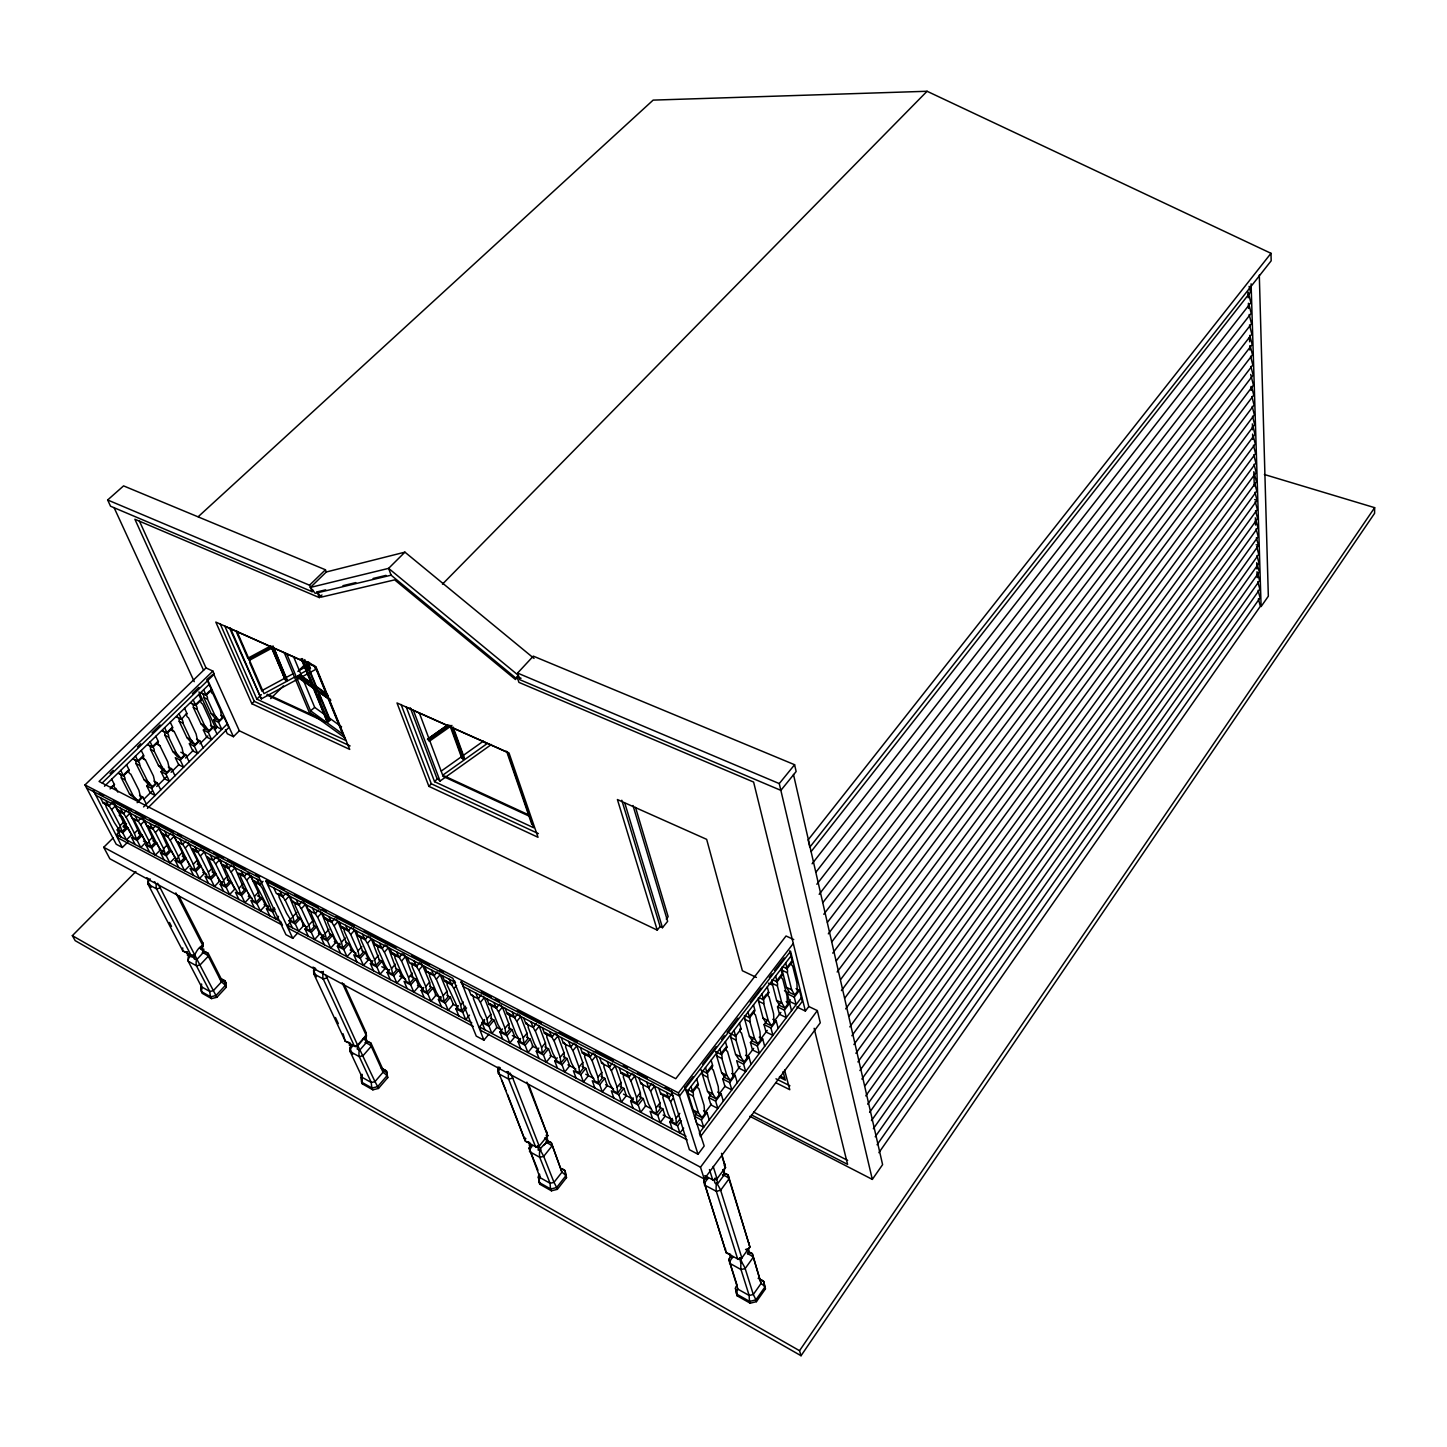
<?xml version="1.0" encoding="UTF-8"?>
<svg xmlns="http://www.w3.org/2000/svg" width="1447" height="1447" viewBox="0 0 1447 1447"><rect width="100%" height="100%" fill="white"/><g stroke="black" fill="none" stroke-linecap="round" stroke-linejoin="round"><path stroke-width="1.5" d="M148.1 881.422L148.064 884.28L182.738 950.733L191.076 955.364A7.362 3.382 -82.5 0 0 194.404 954.676M1264.389 474.507L1374.65 507.662L1374.578 513.341L801.041 1355.73L75.19 940.659L72.35 935.666L135.873 871.564M366.742 1040.755L366.109 1038.277L363.306 1038.44L367.068 1041.768L359.923 1049.907L357.536 1045.132L363.324 1038.512A7.579 3.889 20 0 0 366.435 1035.781M715.035 1178.31C712.376 1186.522 721.528 1184.37 715.144 1178.274M739.688 1258.239L740.665 1262.562M349.143 1042.437L350.59 1044.716M301.066 658.602L327.221 721.8L328.487 721.637L330.025 719.575L318.919 692.625M327.221 721.8L313.927 688.32M748.841 1250.751L748.66 1249.195L747.068 1248.815M357.445 1045.15L357.3 1049.184L359.055 1049.871M461.81 758.174L463.329 757.107L464.397 758.065L464.18 759.078L461.81 758.174L449.8 725.182M528.933 1142.28L530.271 1144.559M543.421 1145.337L547.888 1141.122L544.922 1138.482M717.748 1183.646L724.929 1173.915L722.903 1170.985M300.09 678.444L330.82 700.402L297.377 677.124L297.829 675.93L300.216 674.917L310.978 682.568M299.782 676.093L300.216 674.917M329.844 700.33L330.296 699.136M724.223 1172.613L724.332 1170.207L722.65 1169.737M272.072 648.147L271.367 647.153L285.059 679.475L286.922 680.542L273.7 647.279M285.059 679.475L273.302 649.703M216.887 997.29L196.955 959.379L204.045 951.764L200.301 948.581L203.882 949.16L202.453 952.759A7.199 3.708 22.1 0 1 208.296 956.25L221.409 981.988A14.633 7.434 21.8 0 1 225.316 985.479L226.22 987.27L216.887 997.29L211.569 998.593L202.019 993.203L201.061 987.107A14.669 7.434 21.7 0 1 201.549 984.014L201.567 986.854A15.085 9.767 -32.6 0 0 201.097 991.43L210.647 996.82L211.569 998.593M187.477 952.651L187.459 955.418L194.621 957.805M349.83 1042.799L349.36 1045.222L352.127 1046.018M529.819 1142.75L529.204 1145.228L531.899 1145.934M730.482 1254.169L729.939 1257.117L733.104 1257.009M801.041 1355.73L799.54 1350.702L1374.65 507.662M749.817 1116.288L872.324 1179.395L882.598 1164.636L793.481 774.489M878.89 1152.68L1260.355 606.275L1258.365 598.877M877.063 1144.758L1260.102 597.774L1258.076 590.322M750.197 1303.204L749.618 1301.414L736.559 1294.034A17.274 8.664 -39.9 0 1 737.898 1289.132L728.854 1259.469L737.156 1285.406A17.147 8.085 15 0 0 735.456 1288.391L737.138 1295.825L750.197 1303.204L756.419 1301.667L765.427 1288.879L763.709 1281.445L758.119 1278.334M875.218 1136.763L1259.831 589.2L1257.805 581.712M873.355 1128.714L1259.559 580.573L1257.533 573.048M871.474 1120.611L1259.288 571.891L1257.244 564.312M869.593 1112.417L1259.017 563.154L1256.973 555.539M867.675 1104.188L1258.745 554.364L1256.683 546.695M865.143 1085.648L1258.185 536.584L1256.123 528.824M724.296 1173.047L728.221 1175.163L749.835 1246.826L741.859 1257.968L737.663 1258.999L726.195 1252.632L703.785 1181.15L726.195 1252.632M865.758 1095.885L1258.456 545.501L1256.394 537.778M861.869 1079.046L1257.895 527.594L1255.309 517.845M859.916 1070.509L1257.606 518.551L1255.544 510.701M857.908 1061.935L1257.334 509.453L1255.236 501.548M855.9 1053.289L1257.045 500.282L1254.947 492.324M853.911 1044.535L1256.756 491.058L1254.658 483.045M851.867 1035.745L1256.466 481.761L1253.826 471.704L1254.278 485.993M849.805 1026.882L1256.177 472.409L1254.043 464.306M708.18 1178.437A8.845 4.721 -39.9 0 0 704.436 1184.966L716.319 1191.315L720.642 1190.266L728.981 1178.925L728.221 1175.163M849.082 1016.101L1255.869 462.986L1253.753 454.828M845.645 1008.903L1255.58 453.49L1253.446 445.278M844.903 997.96L1255.273 443.94L1253.138 435.674M721.528 1153.313L725.453 1167.44L717.061 1178.799L712.702 1179.866L704.798 1175.615M841.431 990.616L1254.983 434.317L1252.288 423.917M113.282 837.813L103.732 847.291L109.845 858.776L704.273 1179.016L820.286 1022.776L817.338 1010.603L808.783 1006.515L753.616 782.067L518.912 682.369L516.977 676.527L521.065 678.263M704.273 1179.016L700.493 1167.204L817.338 1010.603M840.635 979.565L1254.676 424.622L1252.505 416.266M837.144 972.004L1254.368 414.855L1252.198 406.444M836.312 960.808L1254.061 405.015L1251.872 396.55M672.349 1093.968L671.263 1090.622L689.387 1149.678L698.015 1154.272L704.183 1146.042L684.956 1087.258L693.131 1076.622M796.863 1006.967L805.382 1011.055L808.783 1006.515M832.749 953.121L1253.753 395.121L1251.565 386.602M801.312 997.725L699.353 1132.983L700.493 1136.6L802.235 1001.433L799.468 990.254L796.031 988.627M706.027 1111.332L711.472 1104.151M719.629 1093.353L725.074 1086.154M733.249 1075.374L740.05 1066.385M746.851 1057.395L753.652 1048.406M760.453 1039.416L767.254 1030.409M774.055 1021.419L780.855 1012.43M787.656 1003.44L790.388 999.841M701.94 1117.627L704.743 1113.955L704.056 1105.363L698.901 1088.65A7.416 3.256 -64.4 0 1 697.544 1084.273L691.883 1091.689A7.452 3.274 -64.2 0 1 693.24 1096.066L698.449 1112.761L701.94 1117.627L696.731 1114.914L693.222 1110.03L687.976 1093.335A7.452 3.292 -64.2 0 0 687.922 1090.333M716.138 1098.87L718.906 1095.216L718.255 1086.643L713.244 1069.858A7.362 3.22 -64.7 0 1 711.942 1065.462L706.317 1072.806A7.398 3.256 -64.5 0 1 707.655 1077.183L712.72 1093.95L716.138 1098.87L710.947 1096.193L707.493 1091.255L702.392 1074.506A7.398 3.256 -64.4 0 0 701.072 1070.129L707.203 1073.258L712.81 1065.914L711.128 1060.235M715.65 1051.589A7.344 3.22 -64.7 0 1 716.663 1055.894L721.619 1072.697L724.983 1077.671L730.174 1080.312L732.905 1076.695L732.309 1068.121L727.443 1051.282A7.307 3.183 -65 0 1 726.159 1046.868L727.045 1047.302L721.492 1054.556L715.361 1051.481M730.464 1033.791A7.289 3.201 -65 0 1 730.771 1037.463L735.582 1054.338L738.892 1059.349L744.065 1061.935L746.779 1058.372L746.218 1049.78L741.479 1032.905A7.253 3.165 -65.2 0 1 740.104 1029.613M744.427 1015.559A7.235 3.165 -65.2 0 1 744.717 1019.249L749.401 1036.161L752.639 1041.207L757.812 1043.775L760.489 1040.248L759.964 1031.657L755.37 1014.709A7.199 3.129 -65.5 0 1 754.068 1010.856M758.409 997.851A7.181 3.147 -65.5 0 1 758.535 1001.215L763.075 1018.182L766.241 1023.282L771.414 1025.796L774.055 1022.306L773.566 1013.714L769.099 996.73A7.163 3.111 -65.7 0 1 767.941 992.28L768.809 992.696L763.437 999.714L759.078 997.616M784.871 1008.016L787.475 1004.562L787.041 995.97L782.7 978.932A7.108 3.075 -66 0 1 781.561 974.464L776.243 981.41A7.145 3.093 -65.8 0 1 777.401 985.859L781.778 1002.898L784.871 1008.016L779.698 1005.538L776.605 1000.402L772.192 983.381A7.145 3.111 -65.7 0 0 771.92 979.691M794.71 994.993L797.315 991.557L796.899 982.965L792.649 965.891A7.072 3.057 -66.2 0 1 791.545 961.423L786.264 968.314A7.108 3.075 -65.9 0 1 787.385 972.782L791.69 989.838L794.71 994.993L789.556 992.533L786.517 987.379L782.194 970.322A7.108 3.093 -65.9 0 0 782.085 966.958M695.048 1118.115L696.767 1123.596L703.694 1127.231L701.415 1119.942L707.004 1112.562L703.531 1110.753M710.893 1094.656L708.686 1097.568L710.911 1104.875L717.839 1108.456L715.632 1101.149L721.149 1093.842L717.676 1092.069M725.49 1075.428L722.758 1079.028L724.929 1086.371L731.838 1089.898L729.686 1082.555L735.148 1075.338L731.676 1073.584M743.595 1064.16L736.668 1060.687L738.784 1068.049L745.675 1071.522L743.595 1064.16L748.985 1057.015L745.531 1055.297M753.109 1039.036L750.432 1042.545L752.494 1049.943L759.368 1053.362L757.342 1045.964L762.678 1038.91L759.241 1037.21M766.693 1021.112L764.052 1024.603L766.042 1032.018L772.915 1035.383L770.944 1027.967L776.243 1020.985L772.788 1019.303M780.15 1003.404L777.527 1006.841L779.463 1014.275L786.336 1017.603L784.419 1010.169L789.646 1003.241L786.209 1001.595M794.276 997.128L787.403 993.836L789.302 1001.288L796.139 1004.58L794.276 997.128L799.468 990.254M683.653 1128.135L679.909 1133.055L677.558 1125.802L669.798 1121.696L672.294 1118.422M696.712 1113.358L694.47 1116.306L701.415 1119.942M831.916 941.726L1253.428 385.155L1250.696 374.429M677.558 1125.802L681.32 1120.864M828.317 933.858L1253.12 375.099L1250.913 366.471M688.356 1089.88L692.751 1092.141L698.431 1084.725L696.694 1079.064M729.505 1033.049L735.619 1036.088L741.117 1028.907L739.507 1023.192M745.241 1015.667L749.6 1017.802L755.027 1010.693L753.489 1004.978M772.77 979.764L777.111 981.826L782.429 974.88L780.964 969.11M782.791 966.686L787.132 968.73L792.413 961.821L789.7 950.896M662.346 1094.547A7.325 2.677 39.5 0 1 662.78 1097.531L668.225 1114.172L672.367 1121.895L676.237 1123.957L676.02 1118.26L679.783 1113.34M827.413 922.336L1252.813 364.988L1250.588 356.306M676.237 1123.957L680 1119.019M686.547 1092.286L790.966 956.051M823.795 914.269L1252.487 354.804L1250.262 346.05M725.056 1048.315L720.606 1054.121A7.344 3.22 -64.7 0 1 721.908 1058.535L726.828 1075.338L730.174 1080.312M750.089 1015.595L754.158 1010.277M766.584 994.035L762.569 999.298A7.199 3.129 -65.5 0 1 763.745 1003.748L768.267 1020.714L771.414 1025.796M662.798 1108.836L665.186 1116.107L660.194 1122.619L657.788 1115.348L662.798 1108.836L658.964 1106.828M822.873 902.566L1252.161 344.531L1249.846 335.36M676.02 1118.26L670.612 1101.619L673.162 1098.309M698.015 1154.272L678.444 1092.883L793.3 943.48M702.645 1064.232L716.247 1046.525M721.691 1039.434L724.404 1035.889M727.136 1032.362L738.006 1018.182M750.251 1002.246L761.122 988.084M769.298 977.467L772.011 973.921M774.724 970.376L784.256 957.986M819.165 894.355L1251.836 334.203L1249.503 324.96M651.765 1083.55L648.582 1087.656L640.804 1083.604L641.455 1082.79A7.271 2.659 39.7 0 1 642.902 1087.131L648.473 1103.772L652.651 1111.495L656.486 1113.521L656.178 1107.841L659.959 1102.94L654.478 1086.281A7.307 2.695 39.5 0 1 653.248 1084.472M656.486 1113.521L660.248 1108.637L659.959 1102.94M658.873 1088.361L660.718 1093.986L668.568 1098.092L671.752 1093.95M816.85 884.244L1251.51 323.784L1249.177 314.487M660.718 1093.986L661.351 1093.154A7.325 2.677 39.5 0 1 662.057 1094.095M643.246 1098.562L645.688 1105.834L640.677 1112.273L638.217 1105.02L643.246 1098.562L639.447 1096.573M656.178 1107.841L650.662 1091.183L654.478 1086.281M366.38 1041.406L365.259 1042.726A7.542 3.835 19.9 0 1 371.246 1046.326L383.039 1072.263A15.302 7.687 19.6 0 1 386.928 1075.826L387.742 1077.617L378.463 1088.451L372.856 1089.826L362.329 1083.857L361.171 1077.364A15.338 7.687 19.6 0 1 361.985 1074.289L362.202 1077.382A15.718 9.55 -35.4 0 0 361.479 1082.085L372.024 1088.035L372.856 1089.826M551.434 1190.809L550.71 1189L539.008 1182.398A16.46 9.188 -37.8 0 1 540.002 1177.587L539.55 1174.204A16.152 7.904 17.3 0 0 538.338 1177.243L539.731 1184.189L551.434 1190.809L557.33 1189.344L556.625 1187.553A16.46 1.754 59.6 0 0 554.002 1182.344L543.71 1156.352C539.604 1148.122 537.796 1150.455 547.78 1141.538M633.099 1108.275L630.621 1101.004L633.135 1097.785M622.12 1072.987A7.235 2.623 39.9 0 1 623.259 1076.875L628.957 1093.498L633.135 1101.203L636.933 1103.211L636.571 1097.513L640.352 1092.666L634.745 1076.007A7.271 2.659 39.7 0 1 633.497 1074.199M815.873 872.288L1251.185 313.294L1248.833 303.942M636.933 1103.211L640.714 1098.363L640.352 1092.666M557.33 1189.344L566.5 1177.623L565.072 1170.677L561.183 1168.507M812.111 863.787L1250.859 302.712L1248.49 293.307M623.892 1088.397L626.388 1095.668L621.378 1102.053L618.864 1094.8L623.892 1088.397L620.13 1086.426M636.571 1097.513L630.91 1080.873L634.745 1076.007M811.116 851.632L1250.515 292.059L1249.105 286.379M1270.991 253.315L808.15 839.875L809.814 847.2L1271.171 260.804L1270.991 253.315L927.075 91.27L653.14 100.114L198.221 516.706M612.443 1063.093L609.241 1067.126L601.645 1063.165L602.278 1062.351A7.181 2.605 40.1 0 1 603.815 1066.71L609.621 1083.333L613.854 1091.02L617.616 1093.01L617.164 1087.294L620.962 1082.483L615.21 1065.842A7.217 2.641 39.9 0 1 614.233 1064.467M619.189 1067.705L621.125 1073.33L628.794 1077.328L631.995 1073.276M617.616 1093.01L621.378 1088.198L620.962 1082.483M621.125 1073.33L621.758 1072.516L629.445 1076.514A7.271 2.659 39.7 0 0 630.91 1080.873M583.376 1052.783A7.145 2.568 40.3 0 1 584.57 1056.672L590.521 1073.276L594.771 1080.945L598.479 1082.917L602.259 1078.142L601.771 1072.426L595.911 1055.804A7.163 2.605 40.1 0 1 594.663 1053.995M604.756 1078.341L607.306 1085.594L602.296 1091.942L599.709 1084.689L604.756 1078.341L601.048 1076.387M617.164 1087.294L611.394 1070.671L615.21 1065.842M528.806 1084.906L547.671 1135.551L539.514 1145.771L535.571 1146.729L525.315 1141.032L497.732 1070.02A8.248 4.269 18.2 0 1 499.83 1067.488M546.351 1141.737L547.617 1139.115L546.261 1137.722M598.479 1082.917L597.973 1077.201L601.771 1072.426M565.198 1044.173A7.09 2.55 40.5 0 1 565.542 1046.724L571.601 1063.328L575.888 1070.979L579.56 1072.932L583.34 1068.193L582.779 1062.478L576.81 1045.855A7.126 2.587 40.3 0 1 575.562 1044.065M585.818 1068.392L588.423 1075.646L583.394 1081.94L580.772 1074.687L585.818 1068.392L582.146 1066.457M597.973 1077.201L592.076 1060.579L595.911 1055.804M579.56 1072.932L578.981 1067.199L582.779 1062.478M580.356 1047.483L582.381 1053.109L589.888 1057.034L593.089 1053.036M582.381 1053.109L583.014 1052.313L590.521 1056.238A7.181 2.605 40.1 0 0 592.076 1060.579M561.255 1037.553L563.317 1043.16L570.751 1047.049L573.953 1043.088M555.033 1033.23L551.813 1037.173L544.452 1033.321L545.103 1032.543A7.054 2.532 40.7 0 1 546.713 1036.884L552.899 1053.47L557.204 1061.121L560.839 1063.039L564.637 1058.354L564.004 1052.62L557.909 1036.016A7.09 2.55 40.5 0 1 556.462 1033.809M578.981 1067.199L572.958 1050.594L576.81 1045.855M567.079 1058.535L569.738 1065.788L564.71 1072.028L562.033 1064.793L567.079 1058.535L563.444 1056.617M201.187 692.878L206.143 695.229L211.624 689.875L206.903 679.511L213.631 673.868L239.334 730.771L657.245 930.114L660.121 926.568L621.812 800.245M666.235 919.044L668.152 916.711L635.522 807.372M872.324 1179.395L779.264 783.587L794.602 764.721L533.31 656.142L517.574 673.072L519.762 679.674L780.874 790.369L796.139 771.522L794.602 764.721M660.121 926.568L662.473 927.69L667.646 921.341L632.99 805.509M557.439 1068.193L554.744 1060.94L557.276 1057.829M560.839 1063.039L560.188 1057.323L564.004 1052.62M563.317 1043.16L563.95 1042.383A7.09 2.55 40.5 0 1 564.945 1043.739M536.294 1023.499L533.075 1027.388L525.804 1023.59L526.455 1022.812A7.018 2.496 40.8 0 1 528.101 1027.153L534.377 1043.739L538.7 1051.372L542.318 1053.271L546.116 1048.623L545.41 1042.889L539.206 1026.285A7.036 2.532 40.7 0 1 538.519 1025.38M560.188 1057.323L554.056 1040.719L557.909 1036.016M548.54 1048.786L551.253 1056.039L546.206 1062.243L543.475 1054.99L548.54 1048.786L544.94 1046.904M539.026 1058.426L536.276 1051.191L538.809 1048.098M542.318 1053.271L541.594 1047.538L545.41 1042.889M530.199 1039.145L532.948 1046.398L527.902 1052.548L525.134 1045.295L530.199 1039.145L526.636 1037.282M517.773 1013.859L514.535 1017.711L507.336 1013.967L507.987 1013.189A6.964 2.478 41 0 1 509.67 1017.53L516.054 1034.099L520.414 1041.713L523.977 1043.594L523.199 1037.861L527.015 1033.23L520.703 1016.662A7 2.514 40.8 0 1 519.455 1014.872M523.977 1043.594L527.775 1038.982L527.015 1033.23M541.594 1047.538L535.354 1030.951L539.206 1026.285M520.793 1048.768L517.99 1041.533L520.54 1038.476M499.432 1004.327L496.194 1008.143L489.086 1004.435L489.719 1003.675A6.928 2.442 41.2 0 1 491.419 1007.998L497.931 1024.548L502.308 1032.163L505.835 1034.008L509.651 1029.45L508.819 1023.698L502.398 1007.13A6.964 2.478 41 0 1 501.711 1006.226M523.199 1037.861L516.85 1021.293L520.703 1016.662M512.039 1029.613L514.843 1036.848L509.796 1042.943L506.975 1035.708L512.039 1029.613L508.512 1027.768M502.76 1039.217L499.92 1031.982L502.453 1028.944M505.835 1034.008L505.003 1028.274L508.819 1023.698M284.48 889.76L266.592 880.463L265.941 881.151L452.839 978.281L476.262 1036.106L483.895 1040.176L488.923 1034.171M505.003 1028.274L498.546 1011.724L502.398 1007.13M472.029 994.704A6.891 2.424 41.3 0 1 473.386 998.575L479.988 1015.107L484.383 1022.703L487.874 1024.548L491.691 1020.008L490.822 1014.257L484.293 997.688A6.909 2.46 41.2 0 1 483.298 996.35M494.078 1020.171L496.936 1027.406L491.871 1033.447L488.996 1026.23L494.078 1020.171L490.587 1018.344M484.908 1029.758L482.014 1022.541L484.564 1019.52M687.126 1139.874L480.947 1030.499L479.5 1026.9L484.564 1020.895M487.874 1024.548L486.988 1018.797L490.822 1014.257M469.497 1015.107L465.699 1019.592L462.769 1012.375L455.895 1008.74L458.428 1005.755M486.988 1018.797L480.422 1002.246L484.293 997.688M454.81 981.12L451.573 984.864L444.627 981.247L445.278 980.487A6.837 2.388 41.6 0 1 447.051 984.828L458.247 1008.903L461.683 1010.711L465.5 1006.226M462.769 1012.375L466.585 1007.89M468.774 989.422L470.998 995.011L478.053 998.683L481.29 994.885M461.683 1010.711L460.689 1004.96L463.257 1001.975M428.041 971.769A6.801 2.369 41.7 0 1 429.47 975.64L436.325 992.136L440.774 999.678L444.175 1001.469L443.144 995.717L446.978 991.267L440.195 974.753A6.819 2.406 41.6 0 1 438.947 972.999M460.689 1004.96L453.978 988.446L456.565 985.443M444.175 1001.469L448.009 997.037L446.978 991.267M483.895 1040.176L461.286 981.572L463.293 986.565L672.891 1095.65M450.343 997.182L453.309 1004.399L448.226 1010.332L445.242 1003.115L450.343 997.182L446.942 995.391M441.444 1006.732L438.441 999.533L440.991 996.567M410.948 963.123A6.765 2.351 41.9 0 1 412.069 966.542L419.015 983.019L423.483 990.562L426.865 992.335L430.681 987.921L429.596 982.151L422.723 965.655A6.783 2.369 41.8 0 1 421.077 963.105M433.015 988.066L435.999 995.283L430.935 1001.161L427.896 993.962L433.015 988.066L429.632 986.311M424.206 997.616L421.167 990.399L423.718 987.469M424.713 966.487L427.028 972.058L433.901 975.64L437.139 971.914M426.865 992.335L425.762 986.583L429.596 982.151M443.144 995.717L436.325 979.221L440.195 974.753M427.028 972.058L431.116 973.108M425.762 986.583L418.852 970.087L422.723 965.655M402.32 953.808L399.065 957.48L392.336 953.953L392.987 953.229A6.729 2.315 42 0 1 394.832 957.534L401.868 974.012L406.372 981.518L409.718 983.291L413.535 978.914L405.431 956.648A6.747 2.351 41.9 0 1 404.744 955.762M343.825 983.707L366.145 1032.67L366.38 1035.763L358.151 1045.168L354.388 1046.091L345.182 1040.972L313.782 973.831L313.619 970.702A7.832 4.106 20.7 0 1 314.903 968.332M415.85 979.058L418.888 986.257L413.806 992.099L410.731 984.901L415.85 979.058L410.839 976.436M407.24 957.389L409.591 962.96L416.392 966.506L419.63 962.816M409.718 983.291L408.56 977.521L412.395 973.144M385.173 944.891L381.918 948.527L375.261 945.054L375.913 944.33A6.692 2.297 42.2 0 1 377.776 948.635L384.902 965.077L389.442 972.583L392.734 974.319L396.568 969.978L388.321 947.749A6.71 2.333 42.1 0 1 386.837 945.596M398.866 970.123L401.94 977.322L396.858 983.11L393.747 975.929L398.866 970.123L395.556 968.387M390.256 979.637L387.145 972.438L389.695 969.544M392.734 974.319L391.522 968.568L395.375 964.208M408.56 977.521L401.561 961.043L405.431 956.648M508.476 1071.721L506.993 1071.612M391.522 968.568L384.432 952.108L388.321 947.749M368.207 936.064L364.951 939.682L358.368 936.227L359.019 935.504A6.656 2.279 42.3 0 1 360.9 939.808L368.117 956.25L372.657 963.738L375.931 965.456L379.765 961.152L371.373 938.922A6.674 2.297 42.2 0 1 369.889 936.788M382.044 961.296L385.155 968.477L380.073 974.229L376.925 967.048L382.044 961.296L378.77 959.578M373.543 970.774L370.396 963.593L372.946 960.718M375.931 965.456L374.664 959.687L378.517 955.382M351.404 927.328L348.148 930.909L341.637 927.509L342.288 926.785A6.62 2.243 42.5 0 1 344.187 931.09L351.494 947.496L356.052 954.966L359.29 956.684L363.125 952.397L354.605 930.186A6.638 2.279 42.4 0 1 353.122 928.052M365.386 952.542L368.551 959.723L363.45 965.42L360.267 958.24L365.386 952.542L362.148 950.842M359.29 956.684L357.988 950.914L361.84 946.627M374.664 959.687L367.484 943.245L371.373 938.922M357.988 950.914L350.717 934.491L354.605 930.186M334.782 918.682L331.526 922.227L325.069 918.863L325.72 918.158A6.584 2.225 42.6 0 1 327.655 922.444L335.035 938.832L339.611 946.302L342.812 947.984L346.665 943.733L338.001 921.54A6.602 2.261 42.5 0 1 336.518 919.424M348.908 943.878L352.109 951.059L347.009 956.702L343.789 949.539L348.908 943.878L345.706 942.196M340.606 953.32L337.368 946.157L339.936 943.335M342.812 947.984L341.456 942.214L345.308 937.963M318.322 910.109L315.066 913.636L308.663 910.308L309.314 909.602A6.548 2.207 42.8 0 1 311.268 913.889L318.738 930.258L323.332 937.71L326.516 939.374L330.35 935.16L321.56 912.985A6.566 2.243 42.6 0 1 320.058 910.868M332.575 935.305L335.813 942.467L330.712 948.074L327.456 940.912L332.575 935.305L329.41 933.622M324.381 944.728L321.107 937.566L323.676 934.762M326.516 939.374L325.105 933.604L328.957 929.39M341.456 942.214L334.094 925.809L338.001 921.54M316.423 926.803L319.697 933.966L314.578 939.537L311.286 932.374L316.423 926.803L313.275 925.158M308.32 936.209L305.01 929.064L307.578 926.279M312.769 920.889L314.198 926.677L310.363 930.855L308.898 925.085L312.769 920.889L305.281 904.52A6.548 2.207 42.8 0 1 303.599 902.006M325.105 933.604L317.653 917.217L321.56 912.985M428.891 786.354L397.003 702.953L509 752.946L538.013 837.288L428.891 786.354L431.296 783.768L401.09 704.508M434.588 781.706L406.336 707.239L507.716 752.494L533.636 827.738L434.588 781.706L437.573 778.468M86.585 787.964L258.995 877.551L285.945 934.672L292.764 938.325L297.829 932.827M473.278 1026.429L289.255 928.793L287.591 925.248L290.142 922.481M277.697 893.613A6.493 2.171 43 0 1 279 897.031L286.633 913.364L291.263 920.78L294.374 922.408L298.209 918.266L289.165 896.127A6.512 2.189 42.9 0 1 287.483 893.631M300.415 918.393L303.725 925.537L298.607 931.072L295.278 923.928L300.415 918.393L297.304 916.747M289.87 896.308L292.421 901.825L298.751 905.135L302.025 901.626M292.403 927.78L289.056 920.636L291.625 917.886M294.374 922.408L292.855 916.638L296.725 912.478M308.898 925.085L301.374 908.716L305.281 904.52M278.511 916.349L275.961 919.08L272.597 911.936L266.447 908.698L269.015 905.967M292.421 901.825L299.42 904.429A6.548 2.207 42.8 0 0 301.374 908.716M263.01 881.332L259.736 884.786L253.551 881.549L254.202 880.861A6.439 2.134 43.2 0 1 256.228 885.13L268.636 908.825L271.692 910.452L274.261 907.703M272.597 911.936L275.147 909.204M292.855 916.638L285.258 900.305L289.165 896.127M273.772 887.915L276.341 893.45L282.617 896.724L285.873 893.233M724.929 1173.915L722.469 1174.91A8.754 4.413 15.4 0 1 729.053 1178.925M262.088 898.243L265.47 905.388L260.37 910.814L256.951 903.688L262.088 898.243L257.53 895.856M258.326 892.347L259.935 898.135L256.083 902.205L254.455 896.435L258.326 892.347L250.584 876.05A6.439 2.134 43.2 0 1 248.721 873.192M178.849 895.928L202.869 942.938L202.887 945.777C198.058 945.416 189.901 962.436 196.665 958.873A7.325 3.328 -82.4 0 0 196.466 965.854L209.833 991.502A14.904 6.656 -82.2 0 0 210.647 996.838L215.983 995.518L225.298 985.479L225.226 981.175L219.492 977.973M231.647 865.035L228.391 868.417L222.313 865.252L222.965 864.582A6.385 2.098 43.4 0 1 225.027 868.833L232.913 885.094L237.597 892.455L240.618 894.047L244.471 889.995L234.993 867.929A6.403 2.116 43.3 0 1 233.492 865.831M238.882 873.12A6.421 2.116 43.3 0 1 240.564 876.936L250.024 897.23L244.923 902.639L241.468 895.512L246.605 890.122L242.101 887.735M258.995 877.551L259.646 876.864L255.649 874.784M237.869 873.355L243.982 876.556L247.238 873.138M240.618 894.047L238.954 888.277L242.807 884.226M254.455 896.435L246.677 880.138L250.584 876.05M217.611 877.045L222.313 884.388L225.298 885.962L229.151 881.947L219.564 859.898A6.367 2.098 43.5 0 1 217.864 857.42M231.285 882.055L234.721 889.163L229.621 894.535L226.148 887.409L231.285 882.055L227.306 879.975M225.298 885.962L223.58 880.192L227.45 876.159M238.954 888.277L231.086 871.998L234.993 867.929M223.67 891.37L220.179 884.262L222.748 881.603M202.453 869.068L207.174 876.394L210.122 877.949L213.975 873.97L204.244 851.74M208.278 857.402A6.349 2.062 43.6 0 1 209.652 860.802L219.564 881.187L214.463 886.505L210.955 879.396L216.091 874.078L212.148 871.998M223.58 880.192L215.657 863.931L219.564 859.898M210.122 877.949L208.368 872.179L212.239 868.182M200.898 849.027L197.624 852.373L191.673 849.262L192.324 848.593A6.331 2.044 43.7 0 1 194.423 852.844L204.552 873.265L199.433 878.546L195.906 871.456L201.043 866.174L197.154 864.112M207.572 856.552L206.921 857.221L212.926 860.35L216.2 856.986M208.368 872.179L200.373 855.955L204.28 851.939A6.349 2.08 43.6 0 1 203.014 850.257M197.172 860.278L198.944 866.066L195.092 870.027L193.301 864.257L197.172 860.278L188.96 843.782M182.232 852.464L184.058 858.234L180.206 862.159L178.379 856.389L182.232 852.464L174.146 836.257A6.294 2.044 43.8 0 1 172.645 834.196M178.795 867.603L175.214 860.531L177.782 857.908M177.927 841.575A6.294 2.026 43.8 0 1 179.356 844.958L189.684 865.433L184.565 870.66L181.002 863.588L186.138 858.342L182.286 856.298M173.839 835.914L176.588 841.394L182.467 844.469L185.741 841.141M442.456 584.154L927.075 91.27M193.301 864.257L185.234 848.032L189.141 844.071A6.313 2.062 43.7 0 1 188.146 842.787M147.829 825.622A6.24 1.99 44 0 1 149.62 829.438L157.832 845.591L162.589 852.862L165.446 854.381L169.299 850.474L159.297 828.534A6.258 2.008 43.9 0 1 158.03 826.852M166.242 855.792L171.379 850.583L174.942 857.655L169.842 862.864L166.242 855.792L160.508 852.753L163.077 850.167M158.863 828.118L161.63 833.581L167.454 836.637L170.728 833.345M178.379 856.389L170.24 840.201L174.146 836.257M165.446 854.381L163.583 848.611L167.454 844.704M161.63 833.581L168.105 835.968A6.294 2.026 43.8 0 0 170.24 840.201M133.486 818.405A6.222 1.972 44.1 0 1 134.951 821.769L143.235 837.903L147.992 845.175L150.85 846.676L154.702 842.787L144.573 820.865A6.24 1.99 44 0 1 142.873 818.423M156.764 842.896L160.346 849.968L155.245 855.123L151.628 848.069L156.764 842.896L152.966 840.906M163.583 848.611L155.39 832.441L159.297 828.534M150.85 846.676L148.932 840.906L152.803 837.017M149.566 852.12L145.93 845.066L148.498 842.48M155.86 825.604L152.586 828.878L146.816 825.857L153.237 828.227A6.276 2.008 43.9 0 0 155.39 832.441M114.783 805.183L117.605 810.609L118.256 809.976A6.186 1.953 44.2 0 1 120.427 814.191L128.783 830.307L133.558 837.542L136.362 839.025L140.214 835.172L130.013 813.286A6.204 1.972 44.1 0 1 128.494 811.224M142.276 835.281L145.894 842.335L140.775 847.472L137.139 840.418L142.276 835.281L138.514 833.309M148.932 840.906L140.666 824.754L144.573 820.865M136.362 839.025L134.426 833.273L138.279 829.42M270.679 698.612L283.485 685.842M297.883 671.48L304.286 665.095M102.249 782.954L214.265 674.157L212.872 671.082L206.017 667.917L84.993 784.925L116.194 844.216L122.326 847.49L128.674 841.159M225.425 729.686L227.288 733.738L233.419 736.686L239.334 730.771M123.302 827.033L126.486 823.868M143.56 806.938L227.179 724.043M116.556 834.648L280.736 921.612L282.418 925.158L118.401 838.139L116.556 834.648L119.124 832.097M100.368 797.677L103.207 803.103L103.858 802.47A6.168 1.935 44.3 0 1 106.047 806.666L114.458 822.764L119.233 829.981L122.036 831.464L125.871 827.63L115.561 805.762A6.186 1.953 44.2 0 1 115.217 805.346M251.868 703.73L215.82 622.083L315.898 666.76L349.722 749.401L251.868 703.73L254.274 701.343L220.143 623.766M256.843 699.136L224.864 626.244L315.482 666.687L345.67 740.412L256.843 699.136L261.364 694.65M534.033 658.421L404.925 552.157L388.61 568.364L310.418 587.428L315.175 593.324L391.106 575.183L516.615 678.733L518.315 675.333L388.61 568.364L391.106 575.183M122.778 832.839L127.915 827.738L131.568 834.792L126.45 839.875L122.778 832.839L117.207 829.891L119.775 827.34M147.449 808.367L228.789 727.57L223.941 716.916L220.649 715.361M129.344 812.762L132.129 818.206L137.863 821.191L141.119 817.953M137.139 802.705L142.819 797.08L146.382 804.134M149.511 783.098L146.69 785.866L151.628 788.38L157.253 782.809L160.762 789.881M163.855 768.954L161.051 771.721L165.989 774.181L171.56 768.664L175.015 775.755M180.224 760.127L183.624 767.217L178.704 764.776L175.286 757.685L180.224 760.127L185.741 754.665L189.141 761.755M192.125 741.081L189.394 743.776L192.758 750.884L197.678 753.29L194.314 746.2L199.795 740.774L196.521 739.182M206.089 727.335L203.358 730.012L206.668 737.102L211.588 739.489L208.296 732.381L213.722 727.009L210.448 725.435M216.308 717.242L213.613 719.901L216.887 727.009L221.807 729.36L218.533 722.252L223.941 716.916M134.426 833.273L126.106 817.139L130.013 813.286M143.94 799.142L151.935 791.238M156.728 786.499L166.315 777.021M171.126 772.282L179.102 764.378M185.505 758.047L193.5 750.143M199.885 743.812L207.88 735.908M214.265 729.595L217.466 726.43M122.036 831.464L120.047 825.694L123.917 821.878M117.605 810.609L123.266 813.576L126.54 810.356M119.142 773.639A6.222 4.088 -59.7 0 1 121.295 777.853L129.506 793.969L137.935 800.969L140.793 798.165L138.912 790.261L130.773 774.127A6.204 4.07 -60.2 0 1 128.638 769.913L124.315 774.127M152.423 786.662L155.245 783.894L153.418 775.972L145.405 759.838A6.15 4.034 -60.7 0 1 143.307 755.605L137.592 761.194A6.186 4.052 -60.2 0 1 139.69 765.409L147.757 781.543L152.423 786.662L148.715 784.799L144.049 779.662L135.982 763.528A6.186 4.07 -60.2 0 0 133.866 759.313M166.767 772.499L169.552 769.732L167.78 761.846L159.894 745.657A6.114 3.997 -61.1 0 1 157.832 741.443L152.17 746.959A6.15 4.034 -60.7 0 1 154.25 751.192L162.173 767.362L166.767 772.499L163.077 770.636L158.465 765.499L150.524 749.347A6.15 4.034 -60.7 0 0 148.444 745.115M180.984 758.463L183.751 755.714L182.015 747.828L174.255 731.621A6.077 3.979 -61.6 0 1 172.229 727.389L166.622 732.869A6.114 3.997 -61.2 0 1 168.666 737.102L176.444 753.29L180.984 758.463L177.294 756.618L172.754 751.463L164.94 735.293A6.114 3.997 -61.2 0 0 162.896 731.061M177.221 717.115A6.077 3.979 -61.6 0 1 179.229 721.348L186.898 737.554L191.384 742.727L195.074 744.536L197.823 741.823L196.105 733.936L188.49 717.73A6.041 3.943 -62.1 0 1 186.5 713.48L181.562 719.213L176.588 716.826M209.037 730.735L211.75 728.058L210.086 720.172L202.598 703.947A6.005 3.907 -62.5 0 1 200.645 699.697L195.128 705.069A6.041 3.943 -62.1 0 1 197.099 709.319L204.642 725.544L209.037 730.735L205.347 728.962L200.934 723.753L193.373 707.547A6.041 3.943 -62.1 0 0 191.402 703.314M201.802 693.185A6.005 3.925 -62.4 0 1 203.756 697.418L211.226 713.642L215.585 718.87L219.275 720.624L221.97 717.965L220.342 710.079L212.944 693.837A5.987 3.889 -62.9 0 1 211.009 689.586L211.624 689.875M120.047 825.694L111.654 809.597L115.561 805.762M203.575 670.287L134.897 519.256L319.317 597.593L321.958 595.006M103.207 803.103L108.814 806.033L112.088 802.832M110.931 787.186L114.476 784.654L110.099 788.922M209.634 690.924L205.528 694.922A6.023 3.907 -62.5 0 1 207.482 699.172L214.916 715.415L219.275 720.624M310.418 587.428L326.299 571.981L325.43 569.774L123.574 485.885L107.657 499.975L110.533 506.215L312.1 591.66L313.438 590.358M118.527 773.331L123.483 775.863L129.271 770.22L126.522 764.776M133.251 759.006L138.207 761.502L143.94 755.913L141.227 750.468M147.829 744.807L152.785 747.267L158.465 741.75L155.806 736.288M162.281 730.753L167.237 733.177L172.862 727.696L170.24 722.234M190.787 703.007L195.743 705.376L201.26 699.986L198.745 694.506M107.657 499.975L309.531 585.221L325.43 569.774M104.491 786.227L209.146 684.395M212.872 671.082L99.065 781.47L675.767 1078.702L786.047 935.992L793.716 939.537M110.044 773.53L113.264 770.401M137.483 746.887L140.721 743.758M152.025 732.779L160.092 724.947M192.379 693.601L198.836 687.343M203.864 952.126L202.453 952.759A7.416 4.866 -32.4 0 1 208.259 953.374L221.355 979.149L221.409 981.988L213.342 990.652L209.833 991.502L201.567 986.854L188.182 961.188L188.164 958.33A7.217 3.69 22.1 0 1 189.883 955.816M322.952 971.859L321.252 971.606M327.366 720.841L330.025 719.575M286.687 653.863L310.526 710.766L314.723 707.438L341.582 726.846M315.934 686.728L314.505 687.85L302.423 658.602M366.833 1042.129L365.259 1042.726A7.741 4.757 -35.3 0 1 371.011 1043.178L382.786 1069.17L383.039 1072.263L374.99 1081.614L371.3 1082.519L362.202 1077.382L350.102 1051.499L349.885 1048.406L352.688 1054.375M410.297 707.782L436.867 778.142L440.051 781.054L491.383 744.5M441.335 771.016L483.316 741.19L486.536 744.029L442.692 775.212L419.467 713.281M427.426 739.218L448.064 724.73M447.521 725.146L427.715 739.055L429.271 741.316L451.934 725.417M428.782 740.032L448.606 726.105M294.953 676.889L264.005 693.638L236.783 631.019M300.741 673.741L310.418 668.514L307.904 662.419M230.019 629.011L261.31 698.883L298.191 678.896M302.061 676.798L315.645 669.436L313.981 665.349M261.907 690.617L292.8 673.904M298.607 670.757L308.247 665.53L310.418 668.514M285.764 680.47L270.824 645.887L248.034 658.114L248.739 659.108L273.176 646.013M747.665 1253.554L749.112 1251.402L745.531 1249.394M326.299 571.981L404.925 552.157M150.235 878.962A7.669 5.227 -31.4 0 0 148.01 884.298L156.565 888.874L160.237 887.97L196.973 959.234M194.64 954.495L191.076 955.364L156.565 888.874M315.753 968.785A8.013 5.137 -34.7 0 0 313.728 973.849L323.206 978.914L327.076 977.973L357.716 1045.385M352.471 1046.235A7.741 4.775 -35.1 0 0 350.047 1051.535L359.29 1056.636L363.016 1055.713L371.192 1046.326L370.957 1043.233L367.285 1041.207M319.317 597.593L317.056 591.895L325.665 589.833M342.903 585.691L355.835 582.598M373.073 578.474L386.005 575.381M707.312 1178.726L704.508 1177.424M499.758 1067.579L498.003 1067.054M285.511 678.534L287.374 679.602M315.048 968.152L312.932 967.121M297.377 677.124L298.353 677.196M155.426 882.525L154.395 881.766M732.164 1256.647L733.086 1256.918M1254.712 499.577L1257.045 500.282M1256.177 544.777L1258.456 545.501M148.336 878.709L146.889 877.732M780.114 1076.297L784.292 1077.906M517.574 673.072L779.264 783.587M267.369 694.271L318.322 717.784M444.283 775.936L529.096 815.077M266.899 695.012L325.448 722.053M442.601 776.153L529.493 816.289M254.274 701.343L350.102 745.947M431.296 783.768L538.374 833.617M203.756 697.418L207.482 699.172M782.194 970.322L787.385 972.782M211.226 713.642L214.916 715.415M786.517 987.379L791.69 989.838M193.373 707.547L197.099 709.319M772.192 983.381L777.401 985.859M756.419 977.43L742.383 970.738L706.661 839.35L617.417 799.558L657.245 930.114M768.447 983.164L772.463 985.081M784.491 990.815L788.506 992.732M213.613 719.901L218.533 722.252M200.934 723.753L204.642 725.544M776.605 1000.402L781.778 1002.898M203.358 730.012L208.296 732.381M777.527 1006.841L784.419 1010.169M179.229 721.348L182.937 723.156L190.606 739.345L195.074 744.536M758.535 1001.215L763.745 1003.748M186.898 737.554L190.606 739.345M763.075 1018.182L768.267 1020.714M170.547 729.813L174.255 731.621M189.394 743.776L194.314 746.2M764.052 1024.603L770.944 1027.967M164.94 735.293L168.666 737.102M744.717 1019.249L749.944 1021.799L754.611 1038.729L757.812 1043.775M180.821 752.223L185.741 754.665M741.117 1028.907L740.231 1028.473A7.253 3.165 -65.2 0 0 740.159 1029.052M172.754 751.463L176.444 753.29M749.401 1036.161L754.611 1038.729M156.186 743.83L159.894 745.657M750.432 1042.545L757.342 1045.964M150.524 749.347L154.25 751.192M730.771 1037.463L735.998 1040.067L740.792 1056.943L744.065 1061.935M168.286 767.037L171.56 768.664M158.465 765.499L162.173 767.362M735.582 1054.338L740.792 1056.943M779.282 1077.111L785.323 1080.149L783.062 1071.594M141.679 757.975L145.405 759.838M775.972 1078.811L789.917 1085.793M775.827 1082.7L789.773 1089.7L784.563 1070.057M135.982 763.528L139.69 765.409M716.663 1055.894L721.908 1058.535M153.979 781.145L157.253 782.809M144.049 779.662L147.757 781.543M721.619 1072.697L726.828 1075.338M722.758 1079.028L729.686 1082.555M121.295 777.853L125.021 779.752L133.214 795.868L137.935 800.969M702.392 1074.506L707.655 1077.183M139.527 795.398L142.819 797.08M753.598 1112.092L847.653 1160.404M129.506 793.969L133.214 795.868M707.493 1091.255L712.72 1093.95M751.499 1114.914L847.58 1164.365L814.136 1028.292M708.686 1097.568L715.632 1101.149M687.976 1093.335L693.24 1096.066M84.993 784.925L678.444 1092.883M99.463 793.68L103.479 795.76M113.481 800.951L131.496 810.32M135.512 812.4L145.514 817.591M149.529 819.671L173.55 832.152M177.547 834.232L181.562 836.312M191.565 841.503L209.598 850.872M213.595 852.952L223.616 858.143M227.613 860.223L245.628 869.575M294.428 894.915L318.286 907.305M322.265 909.367L326.244 911.447M336.174 916.602L354.081 925.899M364.011 931.054L395.827 947.586M411.744 955.834L429.632 965.131M439.581 970.286L443.542 972.366M481.29 991.955L491.293 997.146M495.29 999.226L499.287 1001.306M517.284 1010.657L541.287 1023.119M559.284 1032.453L577.281 1041.804M595.278 1051.155L613.275 1060.506M623.277 1065.697L627.275 1067.759M637.277 1072.951L647.261 1078.16M665.258 1087.493L669.274 1089.573M460.634 982.332L679.457 1096.03L790.568 951.294L805.382 1011.055M261.961 881.784L95.99 795.398L93.458 790.55L122.326 847.49M455.516 982.513L268.907 885.383L266.592 880.463M103.858 802.47L107.603 804.423M118.256 809.976L122.036 811.948M192.324 848.593L198.275 851.704A6.349 2.062 43.6 0 0 200.373 855.955M222.965 864.582L229.042 867.73A6.403 2.116 43.3 0 0 231.086 871.998M240.039 873.482L244.633 875.869A6.439 2.134 43.2 0 0 246.677 880.138M254.202 880.861L260.388 884.081A6.475 2.152 43.1 0 0 262.413 888.368L271.692 910.452M278.566 893.559L283.268 896.019A6.512 2.189 42.9 0 0 285.258 900.305M325.72 918.158L332.177 921.522A6.62 2.243 42.5 0 0 334.094 925.809M342.288 926.785L348.799 930.186A6.656 2.279 42.4 0 0 350.717 934.491M359.019 935.504L365.603 938.958A6.692 2.297 42.2 0 0 367.484 943.245M375.913 944.33L382.569 947.803A6.71 2.315 42.1 0 0 384.432 952.108M392.987 953.229L399.716 956.738A6.747 2.333 41.9 0 0 401.561 961.043M411.943 963.105L417.043 965.764A6.801 2.369 41.8 0 0 418.852 970.087M445.278 980.487L452.224 984.123A6.873 2.406 41.4 0 0 453.978 988.446M489.719 1003.675L496.846 1007.383A6.964 2.478 41 0 0 498.546 1011.724M507.987 1013.189L513.396 1016.011M545.103 1032.543L552.447 1036.378A7.09 2.55 40.5 0 0 554.056 1040.719M663.323 1094.185L669.201 1097.26A7.38 2.695 39.3 0 0 670.612 1101.619M693.222 1110.03L698.449 1112.761M119.233 815.421L122.507 817.139L126.16 824.193M124.189 825.785L127.915 827.738M123.085 826.165L125.871 827.63M143.434 841.033L147.395 843.131M159.26 849.389L163.222 851.469M202.779 872.324L206.722 874.404M218.606 880.662L222.549 882.76M248.269 896.308L252.23 898.388M264.096 904.646L268.057 906.744M302.604 924.959L306.565 927.039M318.449 933.315L324.381 936.444M334.293 941.653L340.226 944.801M350.138 950.01L356.071 953.139M365.982 958.366L371.915 961.495M381.827 966.723L387.76 969.852M399.643 976.11L405.594 979.257M417.478 985.516L423.41 988.645M435.294 994.921L441.245 998.05M453.128 1004.308L457.089 1006.407M496.484 1027.171L500.445 1029.251M512.347 1035.527L520.287 1039.724M532.189 1046L538.139 1049.129M550.059 1055.406L556.01 1058.553M567.911 1064.829L575.852 1069.007M585.764 1074.235L593.704 1078.431M605.606 1084.707L613.546 1088.886M623.476 1094.113L633.388 1099.34M645.308 1105.635L651.259 1108.764M663.16 1115.04L673.072 1120.267M180.206 862.159L177.312 860.639L172.573 853.35L164.415 837.162A6.276 2.008 43.9 0 0 162.281 832.929M195.092 870.027L192.162 868.471L187.441 861.164M256.083 902.205L253.044 900.595L248.378 893.233M310.363 930.855L307.216 929.191L302.604 921.775L295.061 905.406A6.53 2.189 42.9 0 0 293.072 901.137M137.139 840.418L131.496 837.433L135.15 844.487M145.93 845.066L151.628 848.069M175.214 860.531L181.002 863.588M195.906 871.456L190.063 868.363L193.609 875.453M210.955 879.396L205.058 876.285L208.567 883.375M220.179 884.262L226.148 887.409M241.468 895.512L235.463 892.329L238.918 899.455M256.951 903.688L250.874 900.486L254.292 907.613M289.056 920.636L295.278 923.928M305.01 929.064L311.286 932.374M321.107 937.566L327.456 940.912M337.368 946.157L343.789 949.539M360.267 958.24L353.791 954.821L356.993 962.002M370.396 963.593L376.925 967.048M387.145 972.438L393.747 975.929M410.731 984.901L404.075 981.373L407.15 988.572M421.167 990.399L427.896 993.962M438.441 999.533L445.242 1003.115M482.014 1022.541L488.996 1026.23M499.92 1031.982L506.975 1035.708M517.99 1041.533L525.134 1045.295M536.276 1051.191L543.475 1054.99M554.744 1060.94L562.033 1064.793M580.772 1074.687L573.41 1070.798L576.069 1078.051M599.709 1084.689L592.275 1080.764L594.88 1088.017M618.864 1094.8L611.339 1090.839L613.89 1098.092M630.621 1101.004L638.217 1105.02M657.788 1115.348L650.101 1111.296L652.543 1118.567M287.591 925.248L471.812 1022.83M479.5 1026.9L685.95 1136.257M103.732 847.291L700.493 1167.204M203.213 950.661L208.205 953.41L208.241 956.25L200.048 964.95L196.485 965.818L188.182 961.188A7.416 4.866 -32.2 0 1 190.751 955.671M546.224 1139.947L551.325 1142.768L561.942 1172.197A16.116 7.922 17.3 0 1 565.813 1175.814L566.5 1177.623M748.533 1251.601L752.331 1253.699L761.086 1283.435A17.111 8.103 15.1 0 1 764.884 1287.088L765.427 1288.879M381.285 1068.193L386.548 1071.124L387.742 1077.617M220.414 979.764L226.13 982.947L226.22 987.27M383.853 1070.961L387.362 1072.932M737.88 1289.132L749.184 1295.481L753.29 1294.486L761.086 1283.435L752.331 1253.699A8.519 4.341 -40 0 0 747.43 1253.355M72.35 935.666L799.54 1350.702M307.885 661.641L315.157 666.76L342.74 734.117L310.526 710.766M325.448 692.878L316.35 686.403L306.438 662.364M299.258 674.827L313.095 684.702M328.216 695.501L314.813 685.932L315.337 687.198M303.237 678.571L308.428 682.26M321.722 691.756L325.231 694.271M297.829 675.93L328.541 697.87M345.019 737.934L309.079 711.852L284.281 652.76M515.476 679.529L394.669 579.867L321.27 597.123L317.056 591.895M741.678 1261.929L740.466 1258.058M729.957 1255.399L729.216 1253.97M359.923 1049.907L374.99 1081.614A15.447 1.031 60.3 0 1 377.631 1086.661L378.463 1088.451M187.441 953.736L187.477 951.728A7.452 4.92 -32.1 0 1 182.684 950.769L182.72 947.894M157.651 883.267L160.237 887.97M248.739 659.108L249.282 660.375L272.977 647.587L286.922 680.542M325.394 974.79L327.076 977.973M105.993 800.607L108.814 806.033M149.113 883.375L151.157 887.282M169.48 922.481L171.524 926.387M201.061 987.107L201.983 988.88M117.207 829.891L120.879 836.927M120.463 808.131L123.266 813.576M111.672 779.228L114.476 784.654M117.858 792.124L116.013 788.561A6.24 4.088 -59.7 0 1 113.843 784.346M175.847 892.889L202.887 945.777M135.077 815.746L137.863 821.191M120.734 770.419L123.483 775.863M144.031 820.395L146.816 825.857M160.508 852.753L164.108 859.825M226.13 982.947L225.226 981.175A15.103 9.767 -32.6 0 0 221.355 979.149M149.819 823.415L152.586 828.878M164.705 831.157L167.454 836.637M146.69 785.866L150.235 792.938L155.155 795.452L151.628 788.38M179.754 838.989L182.467 844.469M135.493 756.058L138.207 761.502M161.051 771.721L164.542 778.793L169.462 781.271L165.989 774.181M194.929 846.893L197.624 852.373M150.126 741.823L152.785 747.267M210.249 854.87L212.926 860.35M219.655 859.753L222.313 865.252M164.614 727.714L167.237 733.177M225.732 862.918L228.391 868.417M241.36 871.058L243.982 876.556M250.946 876.05L253.551 881.549M266.447 908.698L269.847 915.842M178.976 713.751L181.562 719.213M257.132 879.27L259.736 884.786M265.941 881.151L292.764 938.325M184.565 708.307L187.133 713.787M199.795 740.774L203.141 747.882M361.171 1077.364L362.329 1083.857M280.049 891.189L282.617 896.724M313.619 970.702L316.459 976.815M335.469 1017.512L338.327 1023.626M343.066 1033.791L345.182 1040.972M323.206 978.914L354.388 1046.091A7.778 3.039 -82.8 0 0 357.174 1045.476M359.29 1056.636L371.3 1082.519A15.754 5.987 -82.6 0 0 372.024 1088.035L377.631 1086.661L386.928 1075.826L386.548 1071.124A15.754 9.55 -35.3 0 0 382.786 1069.188M193.211 699.896L195.743 705.376M213.722 727.009L217.014 734.117M296.219 899.6L298.751 905.135M114.078 507.608L194.242 681.664M198.963 691.901L215.947 728.763M203.647 689.749L206.143 695.229M207.536 679.801L233.419 736.686M342.179 982.73L366.38 1035.763M306.131 904.773L308.663 910.308M139.382 520.956L206.017 667.917M312.552 908.101L315.066 913.636M322.572 913.328L325.069 918.863M329.03 916.693L331.526 922.227M339.159 921.956L341.637 927.509M345.688 925.357L348.148 930.909M355.926 930.674L358.368 936.227M362.528 934.111L364.951 939.682M236.44 632.05L247.853 658.295M249.608 662.346L261.979 691.123M230.344 627.98L261.31 698.883M372.856 939.501L375.261 945.054M379.53 942.974L381.918 948.527M389.966 948.4L392.336 953.953M396.695 951.909L399.065 957.48M273.845 648.31L286.651 678.607M414.059 960.935L416.392 966.506M293.542 656.631L302.025 676.961M303.707 681.012L314.723 707.438M315.03 689.116L328.487 721.637M302.152 659.904L313.402 687.054M306.583 661.478L308.247 665.53M304.738 659.579L316.459 687.994M317.309 690.038L329.88 720.534M306.203 665.041L307.922 669.219M318.702 695.338L321.216 701.433M431.586 970.069L433.901 975.64M442.348 975.658L444.627 981.247M455.895 1008.74L458.844 1015.957M449.312 979.275L451.573 984.864M538.338 1177.261L539.062 1179.052M497.732 1070.02L500.21 1076.17M501.838 1080.258L505.962 1090.513M507.608 1094.601L525.315 1141.032A8.157 4.667 -37.6 0 0 528.68 1141.972M537.94 1170.207L529.114 1148.231L540.002 1177.587L550.113 1183.302L554.002 1182.344L561.942 1172.197L551.325 1142.768A8.103 4.594 -37.8 0 0 546.297 1142.208M309.531 585.221L312.1 591.66M475.828 993.094L478.053 998.683M486.879 998.846L489.086 1004.435M494.024 1002.554L496.194 1008.143M526.853 1082.139L547.671 1135.551M505.184 1008.36L507.336 1013.967M512.401 1012.122L514.535 1017.711M523.669 1017.983L525.804 1023.59M413.516 710.658L440.051 781.054M530.959 1021.781L533.075 1027.388M542.372 1027.714L544.452 1033.321M549.733 1031.548L551.813 1037.173M452.712 727.515L464.18 759.078M450.867 726.123L462.877 759.132M568.707 1041.424L570.751 1047.049M453.146 727.118L464.397 758.065M587.898 1051.408L589.888 1057.034M599.673 1057.54L601.645 1063.165M607.288 1061.501L609.241 1067.126M506.613 751.264L531.827 824.392M626.877 1071.702L628.794 1077.328M638.923 1077.979L640.804 1083.604M646.7 1082.012L648.582 1087.656M669.798 1121.696L672.168 1128.967M666.741 1092.449L668.568 1098.092M735.456 1288.391L737.138 1295.825M709.446 1169.556L712.702 1179.866M737.663 1258.999L716.319 1191.315A9.08 2.261 -84.4 0 1 716.5 1182.904A8.989 1.411 58.6 0 1 720.678 1190.302M684.956 1087.258L686.023 1090.604M690.997 1086.498L692.751 1092.141M756.419 1301.667L755.859 1299.894A17.708 2.587 58.5 0 0 753.29 1294.486L745.169 1268.549A8.718 1.302 58.5 0 0 741.66 1262.091M713.19 1166.427L717.061 1178.799A9.044 1.447 58.7 0 1 715.451 1178.582M720.642 1190.266L741.859 1257.968A8.754 1.32 58.5 0 1 740.792 1258.094M707.004 1112.562L709.247 1119.851M721.637 1155.032L725.453 1167.44M728.981 1178.925L749.835 1246.826M624.887 803.392L662.473 927.69M705.485 1067.579L707.203 1073.258M721.149 1093.842L723.337 1101.167M719.828 1048.876L721.492 1054.556M725.399 1041.605L727.045 1047.302M735.148 1075.338L737.265 1082.682M734.009 1030.373L735.619 1036.088M748.985 1057.015L751.047 1064.395M748.027 1012.068L749.6 1017.802M762.678 1038.91L764.685 1046.308M761.9 993.98L763.437 999.714M767.29 986.944L768.809 992.696M776.243 1020.985L778.179 1028.401M775.628 976.074L777.111 981.826M789.646 1003.241L791.545 1010.693M785.685 962.96L787.132 968.73M540.816 1150.293L512.763 1078.124L508.675 1079.118L498.148 1073.439A8.393 4.974 -37.5 0 1 499.975 1068.754M545.7 1142.388L545.7 1142.461A7.94 3.961 17.5 0 1 551.85 1146.151L543.71 1156.352L539.767 1157.311L529.566 1151.613A8.103 4.594 -37.7 0 1 531.773 1146.657M539.279 1180.752L539.731 1184.189M1248.038 291.968L1248.218 297.811M1248.399 303.255L1248.562 308.41M1249.485 337.097L1249.647 341.799M1249.774 345.923L1249.901 350.029M1251.076 386.458L1251.203 390.455M1252.342 425.87L1252.469 429.741M1252.614 434.1L1252.776 439.382M1255.363 519.636L1255.544 525.062M1256.756 562.702L1256.955 568.978M1257.045 571.728L1257.226 577.679M1251.094 283.811L1261.115 606.564L1268.332 596.2L1259.306 275.093M734.75 1035.654A7.307 3.183 -65 0 1 735.998 1040.067M748.732 1017.368A7.253 3.165 -65.3 0 1 749.944 1021.799M180.929 718.906A6.077 3.961 -61.7 0 1 182.937 723.156M122.868 775.538A6.24 4.088 -59.8 0 1 125.021 779.752M516.85 1021.293A7 2.496 40.9 0 1 515.186 1016.952M535.354 1030.951A7.054 2.514 40.7 0 1 533.726 1026.61M480.422 1002.246A6.928 2.442 41.2 0 1 478.704 997.924M650.662 1091.183A7.325 2.677 39.5 0 1 649.215 1086.824M611.394 1070.671A7.235 2.623 39.9 0 1 609.874 1066.312M572.958 1050.594A7.145 2.568 40.3 0 1 571.384 1046.253M501.404 1005.774A6.964 2.478 41 0 1 500.933 1004.942M140.666 824.754A6.24 1.99 44 0 1 138.514 820.539M111.654 809.597A6.186 1.953 44.2 0 1 109.466 805.4M114.874 804.93A6.186 1.953 44.2 0 1 114.06 803.718M113.535 802.651A6.186 1.953 44.2 0 1 113.445 802.325M215.657 863.931A6.385 2.08 43.5 0 1 213.577 859.681M185.234 848.032A6.331 2.044 43.7 0 1 183.118 843.8M126.106 817.139A6.222 1.972 44.1 0 1 123.917 812.925M436.325 979.221A6.837 2.388 41.6 0 1 434.534 974.898M404.437 955.327A6.747 2.351 41.9 0 1 403.785 954.116M317.653 917.217A6.584 2.225 42.6 0 1 315.717 912.93M703.712 1181.15A8.772 4.395 15.5 0 1 706.932 1178.545M724.766 1163.623A8.917 4.775 -40 0 1 724.242 1165.703M747.538 1253.88A8.429 4.052 15.1 0 1 753.163 1257.425L745.169 1268.549L741.009 1269.562L729.577 1263.195A8.519 4.341 -39.8 0 1 733.141 1257.027M760.308 1279.727A17.328 8.664 -39.9 0 1 763.709 1281.445L764.866 1287.088L755.859 1299.894L749.618 1301.414A17.852 4.106 -84.2 0 1 749.184 1295.481L741.009 1269.562A8.791 2.062 -84.2 0 1 741.063 1262.236M714.836 1178.726A9.116 2.297 -84.4 0 1 712.684 1179.938M725.526 1167.458A8.827 4.468 15.5 0 1 722.813 1169.936M749.908 1246.844A8.483 4.124 15.2 0 1 747.249 1249.087M723.066 1174.62A8.845 4.703 -40 0 1 723.699 1174.421M724.296 1174.277A8.845 4.703 -40 0 1 728.275 1175.109M749.13 1243.045A8.573 4.395 -40 0 1 748.822 1244.492M739.453 1258.112A8.827 2.098 -84.2 0 1 737.663 1259.071M725.707 1249.249A8.483 4.106 15.3 0 1 725.399 1248.888M728.384 1253.5A8.573 4.413 -39.8 0 1 726.141 1252.668M728.782 1259.451A8.429 4.052 15.2 0 1 733.123 1256.955M156.529 888.91A7.524 3.599 -83 0 1 156.294 883.611M202.942 945.795A7.253 3.744 22.2 0 1 200.265 948.545A7.452 4.92 -32.3 0 0 201.513 947.134M148.046 881.422A7.488 3.943 23.1 0 1 149.077 879.053M202.924 942.919A7.452 4.92 -32.3 0 1 201.857 946.664M508.584 1072.607A8.483 2.822 -83.7 0 0 508.639 1079.173L535.571 1146.729A8.266 2.623 -83.4 0 0 537.289 1146.747M547.726 1135.569A7.977 4.015 17.6 0 1 546.387 1137.523M545.085 1138.011A7.977 4.015 17.6 0 1 544.56 1138.12M537.524 1146.494A8.266 2.623 -83.4 0 0 538.212 1145.373L538.23 1150.238L539.912 1149.66A8.23 2.587 -83.3 0 0 539.749 1157.365L550.113 1183.302A16.731 5.155 -83.3 0 0 550.71 1189.018L556.625 1187.553L565.813 1175.814L565.072 1170.677A16.478 9.188 -37.8 0 0 561.472 1168.832M529.059 1148.213A7.94 3.943 17.6 0 1 531.664 1145.789M547.255 1132.133A8.157 4.648 -37.8 0 1 546.134 1135.588M510.013 1072.969A8.356 0.959 59.8 0 1 512.781 1078.16M525.894 1138.735A7.995 3.997 17.7 0 1 525.134 1138.011M323.187 978.968A7.977 3.256 -83.2 0 1 323.332 971.389M359.272 1056.672A7.741 3.003 -82.7 0 1 359.29 1050.034M349.83 1048.388A7.542 3.835 19.9 0 1 352.453 1045.801M366.2 1032.652A7.778 4.829 -35.2 0 1 365.277 1035.998M364.59 1036.993A7.778 4.829 -35.2 0 1 363.758 1037.951M348.076 1042.021A7.778 4.829 -35 0 1 345.128 1041.008"/></g></svg>
